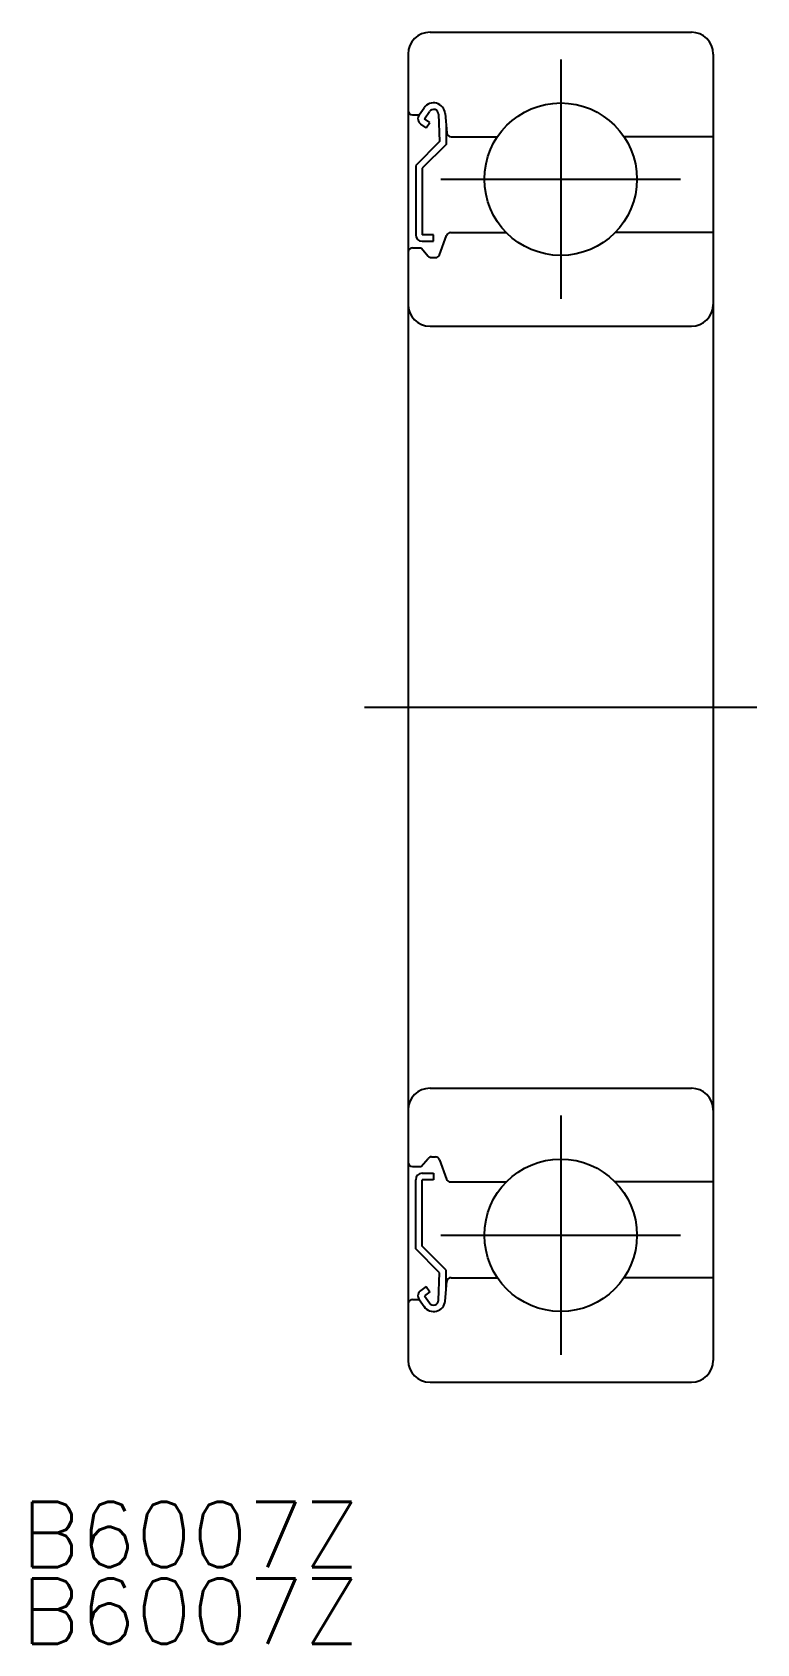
# Model space of a CAD drawing. Extents: x -24.3 to 9, y -43 to 31.
import ezdxf

# ---------------------------------------------------------------- set-up
doc = ezdxf.new("R2010")
doc.units = 0
doc.linetypes.add('CENTER', pattern=[50.8, 31.75, -6.35, 6.35, -6.35])
doc.layers.get('0').update_dxf_attribs({"linetype": 'CONTINUOUS'})
doc.layers.add('CENTER', color=1, linetype='CENTER')
doc.styles.get("Standard").update_dxf_attribs({"font": 'txt.shx', "height": 3, "bigfont": 'bigfont.shx'})

# ---------------------------------------------------------------- blocks, each defined once
blk = doc.blocks.new('*U2')
at = {"color": 7, "linetype": 'CONTINUOUS'}
blk.add_text('B6007Z', height=3, dxfattribs=at).set_placement((-24.774, -39.492))
blk = doc.blocks.new('*U3')
at = {"color": 7, "linetype": 'CONTINUOUS'}
blk.add_text('B6007Z', height=3, dxfattribs=at).set_placement((-24.774, -43.013))

msp = doc.modelspace()

# ---------------------------------------------------------------- linework, layer by layer
at = {"color": 7, "linetype": 'CONTINUOUS'}
for p, q in [((-6, 31), (6, 31)), ((-7, 30), (-7, -30)), ((7, 30), (7, -30)), ((-6.5, 27.2), (-6.269, 27.53)), ((-6.8, 27.2), (-6.5, 27.2)), ((-6.181, 26.61), (-6.426, 26.782)), ((-6.254, 27.028), (-6.023, 27.357)), ((-6.009, 26.855), (-6.254, 27.028)), ((-6.181, 26.61), (-6.009, 26.855)), ((-5.605, 27.234), (-5.558, 25.974)), ((-5.307, 27.272), (-5.228, 26.382)), ((-5.258, 26.721), (-5.258, 25.85)), ((-5.558, 25.974), (-6.658, 24.874)), ((-5.029, 26.2), (-2.906, 26.2)), ((7, 26.2), (2.906, 26.2)), ((-5.258, 25.85), (-6.358, 24.75)), ((-6.658, 24.874), (-6.658, 21.7)), ((-6.358, 24.75), (-6.358, 21.7)), ((-5.838, 21.7), (-6.358, 21.7)), ((-5.838, 21.4), (-5.838, 21.7)), ((-5.566, 20.781), (-5.243, 21.668)), ((-5.055, 21.8), (-2.499, 21.8)), ((7, 21.8), (2.499, 21.8)), ((-6.8, 21.1), (-6.4, 21.1)), ((-6.4, 21.1), (-6.082, 20.721)), ((-6.358, 21.4), (-5.838, 21.4)), ((-5.929, 20.65), (-5.754, 20.65)), ((-6, 17.5), (6, 17.5)), ((-6, -17.5), (6, -17.5)), ((-6.4, -21.1), (-6.082, -20.721)), ((-5.929, -20.65), (-5.754, -20.65)), ((-6.8, -21.1), (-6.4, -21.1)), ((-6.358, -21.4), (-5.838, -21.4)), ((-5.838, -21.4), (-5.838, -21.7)), ((-5.566, -20.781), (-5.243, -21.668)), ((-6.658, -24.874), (-6.658, -21.7)), ((-6.358, -24.75), (-6.358, -21.7)), ((-5.838, -21.7), (-6.358, -21.7)), ((-5.055, -21.8), (-2.499, -21.8)), ((7, -21.8), (2.499, -21.8)), ((-5.558, -25.974), (-6.658, -24.874)), ((-5.258, -25.85), (-6.358, -24.75)), ((-5.258, -26.721), (-5.258, -25.85)), ((-6.181, -26.61), (-6.426, -26.782)), ((-6.181, -26.61), (-6.009, -26.855)), ((-5.605, -27.234), (-5.558, -25.974)), ((-5.307, -27.272), (-5.228, -26.382)), ((-5.029, -26.2), (-2.906, -26.2)), ((7, -26.2), (2.906, -26.2)), ((-6.8, -27.2), (-6.5, -27.2)), ((-6.5, -27.2), (-6.269, -27.53)), ((-6.009, -26.855), (-6.254, -27.028)), ((-6.254, -27.028), (-6.023, -27.357)), ((-6, -31), (6, -31)), ((-2.95, -31), (-2.95, -31)), ((-0.5, -31), (-0.5, -31))]:
    msp.add_line(p, q, dxfattribs=at)
for centre in [(0, 24.25), (0, -24.25)]:
    msp.add_circle(centre, 3.5, dxfattribs=at)
for centre, radius, start, end in [((-6, 30), 1, 90, 180), ((6, 30), 1, 0, 90), ((-6.8, 27.4), 0.2, 180, 270), ((-5.835, 27.225), 0.53, 5.06514, 144.93555), ((-5.835, 27.225), 0.23, 2.13108, 144.93555), ((-6.255, 27.027), 0.3, 144.93555, 235.03769), ((-5.029, 26.4), 0.2, 185.06514, 270), ((-6.358, 21.7), 0.3, 180, 270), ((-5.055, 21.6), 0.2, 90, 159.97033), ((-6.8, 20.9), 0.2, 90, 180), ((-5.754, 20.85), 0.2, 270, 339.97033), ((-5.929, 20.85), 0.2, 219.99908, 270), ((-6, 18.5), 1, 180, 270), ((6, 18.5), 1, 270, 0), ((-6, -18.5), 1, 90, 180), ((6, -18.5), 1, 0, 90), ((-5.929, -20.85), 0.2, 90, 140.00092), ((-5.754, -20.85), 0.2, 20.02967, 90), ((-6.8, -20.9), 0.2, 180, 270), ((-6.358, -21.7), 0.3, 90, 180), ((-5.055, -21.6), 0.2, 200.02967, 270), ((-5.029, -26.4), 0.2, 90, 174.93486), ((-6.8, -27.4), 0.2, 90, 180), ((-6.255, -27.027), 0.3, 124.96231, 215.06445), ((-5.835, -27.225), 0.53, 215.06445, 354.93486), ((-5.835, -27.225), 0.23, 215.06445, 357.86892), ((-6, -30), 1, 180, 270), ((6, -30), 1, 270, 0)]:
    msp.add_arc(centre, radius, start, end, dxfattribs=at)
at = {"layer": 'CENTER', "color": 1, "linetype": 'CENTER'}
for p, q in [((0, 29.75), (0, 18.75)), ((-5.5, 24.25), (5.5, 24.25)), ((-9, 0), (9, 0)), ((0, -18.75), (0, -29.75)), ((-5.5, -24.25), (5.5, -24.25))]:
    msp.add_line(p, q, dxfattribs=at)

# ---------------------------------------------------------------- block references
at = {"color": 7, "linetype": 'CONTINUOUS'}
for name in ['*U2', '*U3']:
    msp.add_blockref(name, (0, 0), dxfattribs=at)

doc.saveas('drawing.dxf')
